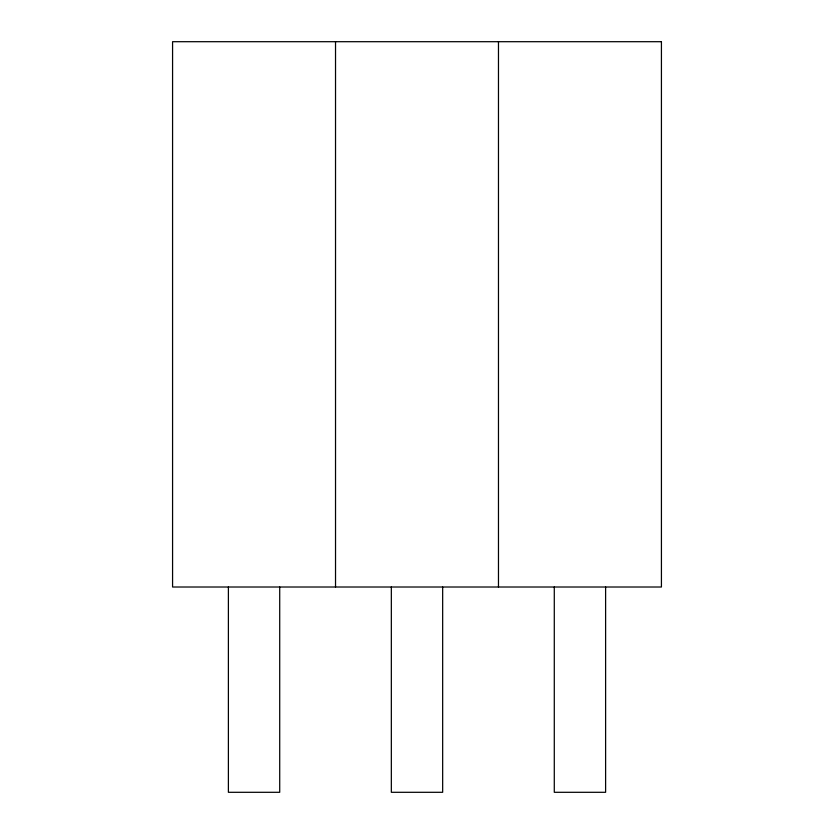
<?xml version="1.0" encoding="UTF-8"?>
<svg xmlns="http://www.w3.org/2000/svg" width="834" height="834" viewBox="0 0 834 834"><rect width="100%" height="100%" fill="white"/><g stroke="black" fill="none" stroke-linecap="round" stroke-linejoin="round"><path stroke-width="1.25" d="M605.609 587.011L605.609 792.3L554.287 792.3L554.287 587.011M498.471 41.7L498.471 587.011M442.666 587.011L442.666 792.3L391.334 792.3L391.334 587.011M335.529 41.7L335.529 587.011M279.713 587.011L279.713 792.3L228.391 792.3L228.391 587.011M661.425 41.7L172.575 41.7L172.575 587.011L661.425 587.011L661.425 41.7"/></g></svg>
